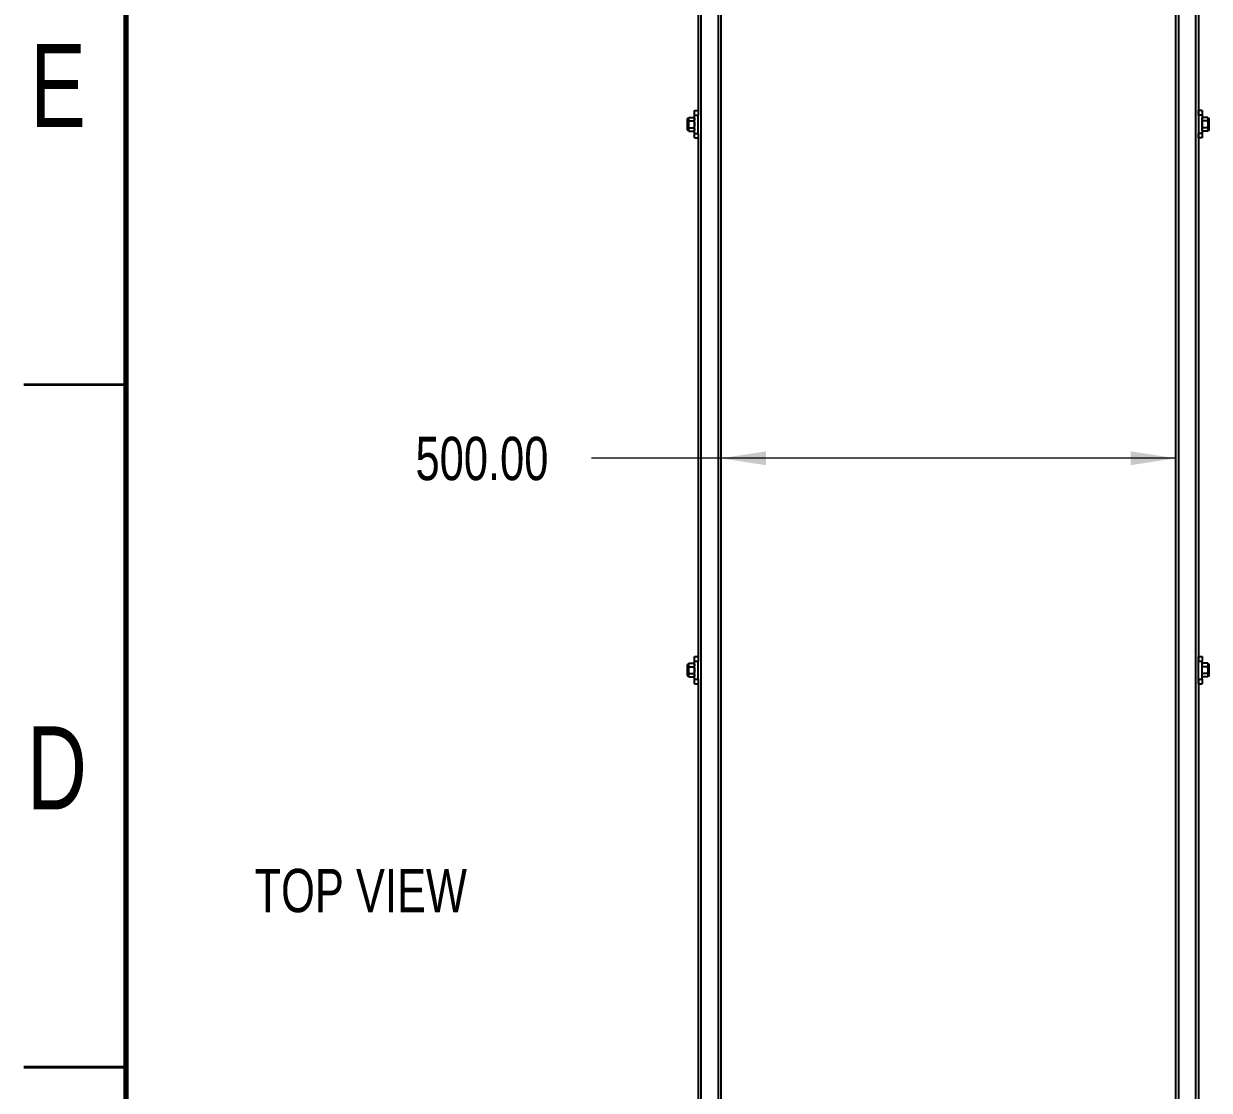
# Model space of a CAD drawing. Header units: millimetres. Extents: x 2 to 418, y 2 to 295.
# Drawn here: x 2.5 to 89.4, y 146.8 to 225 of the extents above; entities that cross this region are included whole.
import ezdxf

# ---------------------------------------------------------------- set-up
doc = ezdxf.new("R2010")
doc.units = ezdxf.units.MM
doc.styles.add('SLDTEXTSTYLE0', font='TXT', dxfattribs={"width": 0.75})
doc.dimstyles.new('SLDDIMSTYLE1', dxfattribs={"dimtxt": 3.175, "dimasz": 3.302, "dimexe": 0, "dimexo": 0.0625, "dimgap": 0.79375, "dimtad": 0, "dimtih": 1, "dimtoh": 1, "dimlfac": 15, "dimrnd": 1e-09, "dimzin": 4, "dimdsep": 46, "dimtxsty": 'SLDTEXTSTYLE0', "dimsah": 1, "dimcen": 0.09, "dimadec": 0, "dimazin": 1, "dimtfac": 1, "dimtofl": 0, "dimtmove": 0, "dimatfit": 3, "dimfxl": 0, "dimfrac": 2, "dimtolj": 1, "dimtzin": 12, "dimarcsym": 0})

# ---------------------------------------------------------------- blocks, each defined once
blk = doc.blocks.new('_D_1')
at = {"color": 7, "linetype": 'Continuous', "lineweight": 0}
for p, q in [((53.604, 193.115), (44.122, 193.115)), ((86.938, 193.115), (53.604, 193.115))]:
    blk.add_line(p, q, dxfattribs=at)
at = {"color": 7, "linetype": 'Continuous', "lineweight": 18}
for points in [[(53.604, 193.115), (56.906, 192.607), (56.906, 193.623)], [(86.938, 193.115), (83.636, 193.623), (83.636, 192.607)]]:
    blk.add_solid(points, dxfattribs=at)
at = {"color": 7, "linetype": 'Continuous', "lineweight": 18, "insert": (31.22, 194.688), "char_height": 3.175, "attachment_point": 1, "style": 'SLDTEXTSTYLE0'}
blk.add_mtext('500.00', dxfattribs=at)

msp = doc.modelspace()

# ---------------------------------------------------------------- linework, layer by layer
at = {"color": 7, "linetype": 'Continuous', "lineweight": 70}
msp.add_line((10, 10), (10, 287), dxfattribs=at)
at = {"color": 7, "linetype": 'Continuous', "lineweight": 25}
for p, q in [((52.13767, 260.85994), (52.13767, 94.32135)), ((53.40434, 260.91524), (53.40434, 94.26604)), ((53.60434, 260.92397), (53.60434, 94.25731)), ((86.93767, 260.92397), (86.93767, 94.25731)), ((87.13767, 260.91524), (87.13767, 94.26604)), ((88.40434, 260.85994), (88.40434, 94.32135)), ((51.93767, 256.91231), (51.93767, 218.26898)), ((88.60434, 256.91231), (88.60434, 218.26898)), ((51.671, 218.25731), (51.671, 218.59064)), ((51.671, 218.59064), (51.93767, 218.59064)), ((51.671, 218.25731), (51.93767, 218.25731)), ((51.671, 216.92398), (51.671, 218.25731)), ((51.93767, 218.59064), (51.93767, 218.25731)), ((51.93767, 216.92398), (51.93767, 218.25731)), ((88.60434, 218.25731), (88.60434, 218.59064)), ((88.871, 218.59064), (88.60434, 218.59064)), ((88.871, 218.25731), (88.60434, 218.25731)), ((88.60434, 218.25731), (88.60434, 216.92398)), ((88.871, 218.59064), (88.871, 218.25731)), ((88.871, 218.25731), (88.871, 216.92398)), ((51.13767, 217.98398), (51.13767, 217.19731)), ((51.17767, 218.02398), (51.17767, 217.15731)), ((51.17767, 218.02398), (51.21767, 218.02398)), ((51.25637, 218.09101), (51.21767, 218.02398)), ((51.21767, 217.96592), (51.21767, 218.02398)), ((51.21767, 217.96592), (51.21767, 217.59064)), ((51.21767, 217.59064), (51.21767, 217.21537)), ((51.25637, 218.09101), (51.6323, 218.09101)), ((51.25637, 217.84083), (51.6323, 217.84083)), ((51.25637, 217.34046), (51.6323, 217.34046)), ((51.671, 218.02398), (51.6323, 218.09101)), ((88.90971, 218.09101), (88.871, 218.02398)), ((89.28563, 218.09101), (88.90971, 218.09101)), ((89.28563, 217.84083), (88.90971, 217.84083)), ((89.28563, 217.34046), (88.90971, 217.34046)), ((89.32434, 218.02398), (89.28563, 218.09101)), ((89.36434, 218.02398), (89.32434, 218.02398)), ((89.32434, 218.02398), (89.32434, 217.96592)), ((89.32434, 217.59064), (89.32434, 217.96592)), ((89.32434, 217.21537), (89.32434, 217.59064)), ((89.36434, 217.15731), (89.36434, 218.02398)), ((89.40434, 217.19731), (89.40434, 217.98398)), ((51.17767, 217.15731), (51.21767, 217.15731)), ((51.21767, 217.15731), (51.21767, 217.21537)), ((51.21767, 217.15731), (51.25637, 217.09027)), ((51.25637, 217.09027), (51.6323, 217.09027)), ((51.6323, 217.09027), (51.671, 217.15731)), ((51.671, 216.92398), (51.93767, 216.92398)), ((51.671, 216.59064), (51.671, 216.92398)), ((51.671, 216.59064), (51.93767, 216.59064)), ((51.93767, 216.92398), (51.93767, 216.59064)), ((51.93767, 216.91231), (51.93767, 178.26898)), ((88.871, 216.92398), (88.60434, 216.92398)), ((88.60434, 216.59064), (88.60434, 216.92398)), ((88.60434, 216.91231), (88.60434, 178.26898)), ((88.871, 216.59064), (88.60434, 216.59064)), ((88.871, 217.15731), (88.90971, 217.09027)), ((88.871, 216.92398), (88.871, 216.59064)), ((89.28563, 217.09027), (88.90971, 217.09027)), ((89.28563, 217.09027), (89.32434, 217.15731)), ((89.32434, 217.21537), (89.32434, 217.15731)), ((89.36434, 217.15731), (89.32434, 217.15731)), ((51.671, 178.25731), (51.671, 178.59064)), ((51.671, 178.59064), (51.93767, 178.59064)), ((51.671, 178.25731), (51.93767, 178.25731)), ((51.671, 176.92398), (51.671, 178.25731)), ((51.93767, 178.59064), (51.93767, 178.25731)), ((51.93767, 176.92398), (51.93767, 178.25731)), ((88.60434, 178.25731), (88.60434, 178.59064)), ((88.60434, 178.59064), (88.871, 178.59064)), ((88.60434, 178.25731), (88.871, 178.25731)), ((88.60434, 176.92398), (88.60434, 178.25731)), ((88.871, 178.59064), (88.871, 178.25731)), ((88.871, 176.92398), (88.871, 178.25731)), ((51.13767, 177.98398), (51.13767, 177.19731)), ((51.17767, 178.02398), (51.17767, 177.15731)), ((51.17767, 178.02398), (51.21767, 178.02398)), ((51.25637, 178.09101), (51.21767, 178.02398)), ((51.21767, 177.96592), (51.21767, 178.02398)), ((51.21767, 177.96592), (51.21767, 177.59064)), ((51.21767, 177.59064), (51.21767, 177.21537)), ((51.25637, 178.09101), (51.6323, 178.09101)), ((51.25637, 177.84083), (51.6323, 177.84083)), ((51.25637, 177.34046), (51.6323, 177.34046)), ((51.671, 178.02398), (51.6323, 178.09101)), ((88.90971, 178.09101), (88.871, 178.02398)), ((89.28563, 178.09101), (88.90971, 178.09101)), ((89.28563, 177.84083), (88.90971, 177.84083)), ((89.28563, 177.34046), (88.90971, 177.34046)), ((89.32434, 178.02398), (89.28563, 178.09101)), ((89.36434, 178.02398), (89.32434, 178.02398)), ((89.32434, 178.02398), (89.32434, 177.96592)), ((89.32434, 177.59064), (89.32434, 177.96592)), ((89.32434, 177.21537), (89.32434, 177.59064)), ((89.36434, 177.15731), (89.36434, 178.02398)), ((89.40434, 177.19731), (89.40434, 177.98398)), ((51.17767, 177.15731), (51.21767, 177.15731)), ((51.21767, 177.15731), (51.21767, 177.21537)), ((51.21767, 177.15731), (51.25637, 177.09027)), ((51.25637, 177.09027), (51.6323, 177.09027)), ((51.6323, 177.09027), (51.671, 177.15731)), ((51.671, 176.59064), (51.671, 176.92398)), ((51.671, 176.92398), (51.93767, 176.92398)), ((51.671, 176.59064), (51.93767, 176.59064)), ((51.93767, 176.92398), (51.93767, 176.59064)), ((51.93767, 176.91231), (51.93767, 138.26898)), ((88.60434, 176.59064), (88.60434, 176.92398)), ((88.60434, 176.92398), (88.871, 176.92398)), ((88.60434, 176.91231), (88.60434, 138.26898)), ((88.60434, 176.59064), (88.871, 176.59064)), ((88.871, 177.15731), (88.90971, 177.09027)), ((88.871, 176.92398), (88.871, 176.59064)), ((89.28563, 177.09027), (88.90971, 177.09027)), ((89.28563, 177.09027), (89.32434, 177.15731)), ((89.32434, 177.21537), (89.32434, 177.15731)), ((89.36434, 177.15731), (89.32434, 177.15731))]:
    msp.add_line(p, q, dxfattribs=at)
at = {"color": 7, "linetype": 'Continuous', "lineweight": 35}
for p, q in [((10, 198.5), (2.5, 198.5)), ((2.5, 148.5), (10, 148.5)), ((10, 148.5), (2.5, 148.5))]:
    msp.add_line(p, q, dxfattribs=at)
at = {"color": 7, "linetype": 'Continuous', "lineweight": 25}
for centre, start, end in [((51.17767, 217.98398), 90, 180), ((89.36434, 217.98398), 0, 90), ((51.17767, 217.19731), 180, 270), ((89.36434, 217.19731), 270, 0), ((51.17767, 177.98398), 90, 180), ((89.36434, 177.98398), 0, 90), ((51.17767, 177.19731), 180, 270), ((89.36434, 177.19731), 270, 0)]:
    msp.add_arc(centre, 0.04, start, end, dxfattribs=at)
for points in [[(51.25637, 218.09101), (51.23278, 218.05014), (51.21767, 218.00862), (51.21767, 217.96592)], [(51.21767, 217.96592), (51.21767, 217.92323), (51.23278, 217.8817), (51.25637, 217.84083)], [(51.25637, 217.84083), (51.23278, 217.75909), (51.21767, 217.67603), (51.21767, 217.59064)], [(51.21767, 217.59064), (51.21767, 217.50525), (51.23278, 217.4222), (51.25637, 217.34046)], [(51.25637, 217.34046), (51.23278, 217.29959), (51.21767, 217.25806), (51.21767, 217.21537)], [(51.6323, 218.09101), (51.65589, 218.05014), (51.671, 218.00862), (51.671, 217.96592)], [(51.671, 217.96592), (51.671, 217.92323), (51.65589, 217.8817), (51.6323, 217.84083)], [(51.6323, 217.84083), (51.65589, 217.75909), (51.671, 217.67603), (51.671, 217.59064)], [(51.671, 217.59064), (51.671, 217.50525), (51.65589, 217.4222), (51.6323, 217.34046)], [(51.6323, 217.34046), (51.65589, 217.29959), (51.671, 217.25806), (51.671, 217.21537)], [(88.871, 217.96592), (88.871, 218.00862), (88.88611, 218.05014), (88.90971, 218.09101)], [(88.90971, 217.84083), (88.88611, 217.8817), (88.871, 217.92323), (88.871, 217.96592)], [(88.871, 217.59064), (88.871, 217.67603), (88.88611, 217.75909), (88.90971, 217.84083)], [(88.90971, 217.34046), (88.88611, 217.4222), (88.871, 217.50525), (88.871, 217.59064)], [(88.871, 217.21537), (88.871, 217.25806), (88.88611, 217.29959), (88.90971, 217.34046)], [(89.32434, 217.96592), (89.32434, 218.00862), (89.30923, 218.05014), (89.28563, 218.09101)], [(89.28563, 217.84083), (89.30923, 217.8817), (89.32434, 217.92323), (89.32434, 217.96592)], [(89.32434, 217.59064), (89.32434, 217.67603), (89.30923, 217.75909), (89.28563, 217.84083)], [(89.28563, 217.34046), (89.30923, 217.4222), (89.32434, 217.50525), (89.32434, 217.59064)], [(89.32434, 217.21537), (89.32434, 217.25806), (89.30923, 217.29959), (89.28563, 217.34046)], [(51.21767, 217.21537), (51.21767, 217.17267), (51.23278, 217.13114), (51.25637, 217.09027)], [(51.671, 217.21537), (51.671, 217.17267), (51.65589, 217.13114), (51.6323, 217.09027)], [(88.90971, 217.09027), (88.88611, 217.13114), (88.871, 217.17267), (88.871, 217.21537)], [(89.28563, 217.09027), (89.30923, 217.13114), (89.32434, 217.17267), (89.32434, 217.21537)], [(51.25637, 178.09101), (51.23278, 178.05014), (51.21767, 178.00862), (51.21767, 177.96592)], [(51.21767, 177.96592), (51.21767, 177.92323), (51.23278, 177.8817), (51.25637, 177.84083)], [(51.25637, 177.84083), (51.23278, 177.75909), (51.21767, 177.67603), (51.21767, 177.59064)], [(51.21767, 177.59064), (51.21767, 177.50525), (51.23278, 177.4222), (51.25637, 177.34046)], [(51.25637, 177.34046), (51.23278, 177.29959), (51.21767, 177.25806), (51.21767, 177.21537)], [(51.6323, 178.09101), (51.65589, 178.05014), (51.671, 178.00862), (51.671, 177.96592)], [(51.671, 177.96592), (51.671, 177.92323), (51.65589, 177.8817), (51.6323, 177.84083)], [(51.6323, 177.84083), (51.65589, 177.75909), (51.671, 177.67603), (51.671, 177.59064)], [(51.671, 177.59064), (51.671, 177.50525), (51.65589, 177.4222), (51.6323, 177.34046)], [(51.6323, 177.34046), (51.65589, 177.29959), (51.671, 177.25806), (51.671, 177.21537)], [(88.871, 177.96592), (88.871, 178.00862), (88.88611, 178.05014), (88.90971, 178.09101)], [(88.90971, 177.84083), (88.88611, 177.8817), (88.871, 177.92323), (88.871, 177.96592)], [(88.871, 177.59064), (88.871, 177.67603), (88.88611, 177.75909), (88.90971, 177.84083)], [(88.90971, 177.34046), (88.88611, 177.4222), (88.871, 177.50525), (88.871, 177.59064)], [(88.871, 177.21537), (88.871, 177.25806), (88.88611, 177.29959), (88.90971, 177.34046)], [(89.32434, 177.96592), (89.32434, 178.00862), (89.30923, 178.05014), (89.28563, 178.09101)], [(89.28563, 177.84083), (89.30923, 177.8817), (89.32434, 177.92323), (89.32434, 177.96592)], [(89.32434, 177.59064), (89.32434, 177.67603), (89.30923, 177.75909), (89.28563, 177.84083)], [(89.28563, 177.34046), (89.30923, 177.4222), (89.32434, 177.50525), (89.32434, 177.59064)], [(89.32434, 177.21537), (89.32434, 177.25806), (89.30923, 177.29959), (89.28563, 177.34046)], [(51.21767, 177.21537), (51.21767, 177.17267), (51.23278, 177.13114), (51.25637, 177.09027)], [(51.671, 177.21537), (51.671, 177.17267), (51.65589, 177.13114), (51.6323, 177.09027)], [(88.90971, 177.09027), (88.88611, 177.13114), (88.871, 177.17267), (88.871, 177.21537)], [(89.28563, 177.09027), (89.30923, 177.13114), (89.32434, 177.17267), (89.32434, 177.21537)]]:
    msp.add_open_spline(points, degree=3, dxfattribs=at)

# ---------------------------------------------------------------- texts
at = {"color": 7, "linetype": 'Continuous', "lineweight": 0, "style": 'SLDTEXTSTYLE0'}
for s, insert, char_height, attachment_point in [('E', (5.01058, 223.47569), 6.096, 2), ('D', (4.93015, 173.47569), 6.096, 2), ('TOP VIEW', (19.42278, 163.02986), 3.175, 1)]:
    msp.add_mtext(s, dxfattribs=dict(at, insert=insert, char_height=char_height, attachment_point=attachment_point))

# ---------------------------------------------------------------- dimensions: what is measured, and where the dimension line sits
at = {"color": 7, "linetype": 'Continuous', "lineweight": 18}
dim = msp.add_linear_dim(base=(86.93767, 193.1152), p1=(53.60434, 260.92397), p2=(86.93767, 260.92397), dimstyle='SLDDIMSTYLE1', dxfattribs=at)
dim.commit()
dim.dimension.update_dxf_attribs({"geometry": '_D_1', "text_midpoint": (37.671, 193.1152), "dimtype": 160})

doc.saveas('drawing.dxf')
